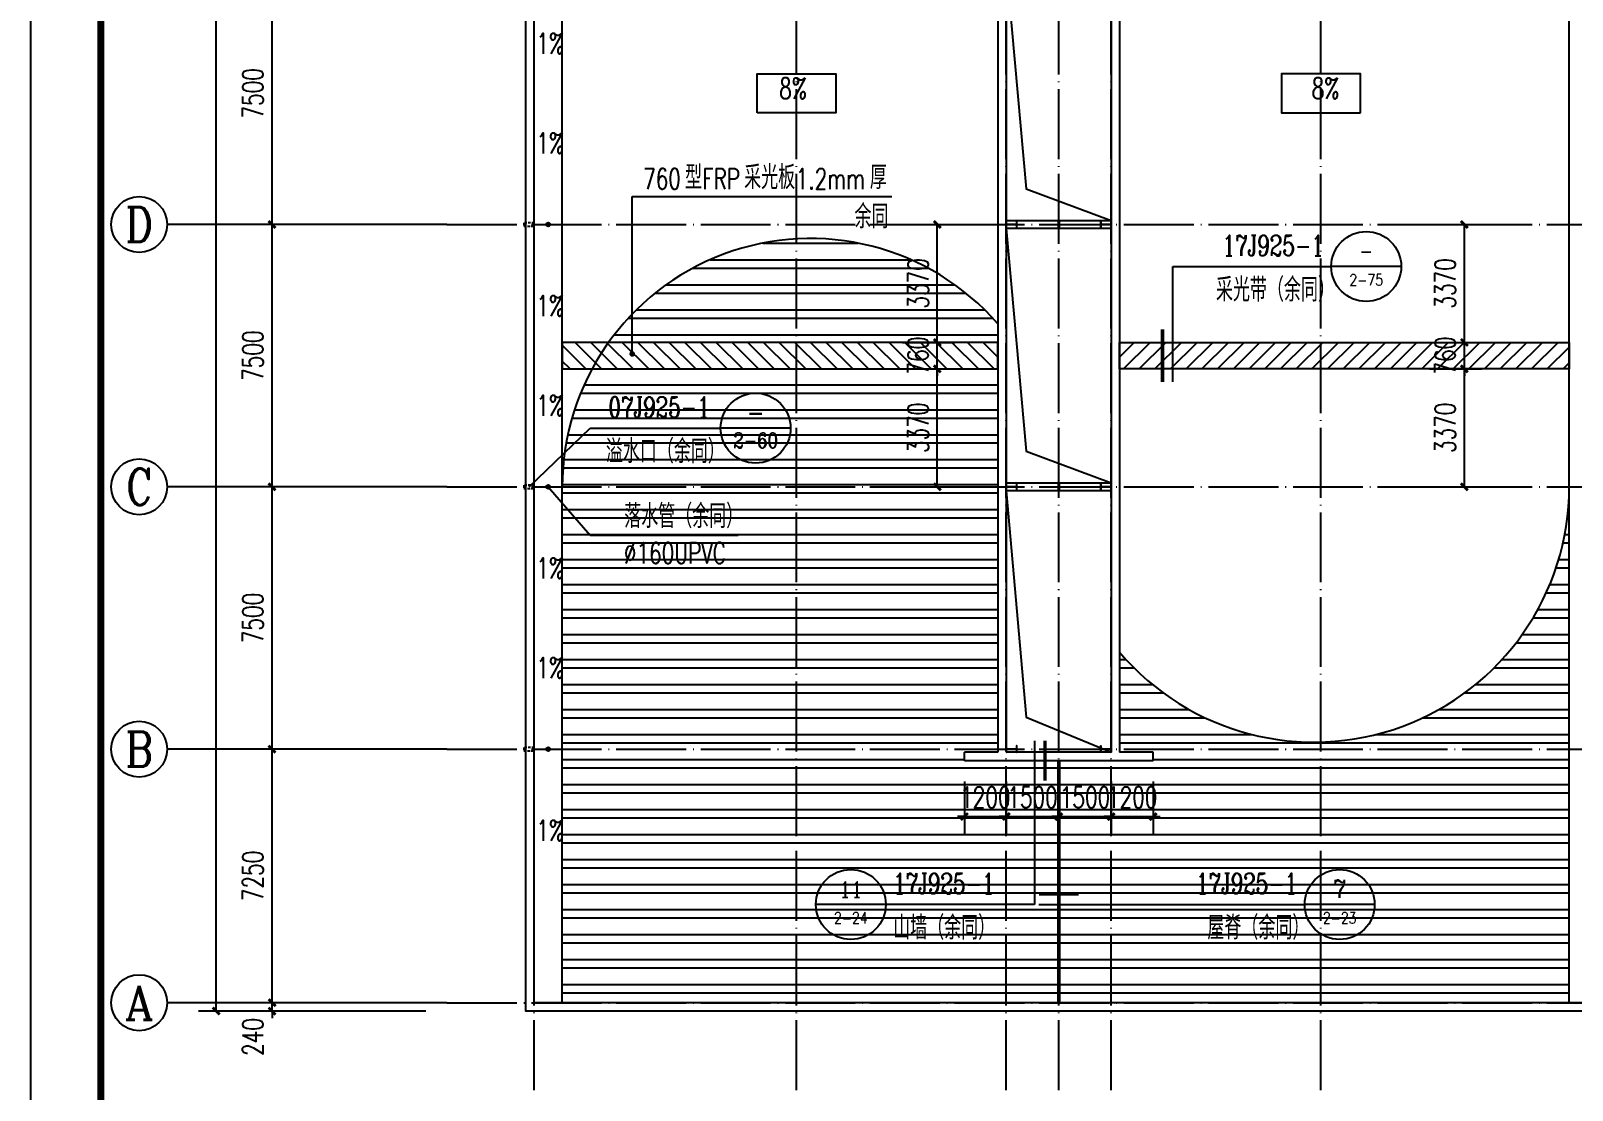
# Model space of a CAD drawing. Extents: x 14095202 to 14511487, y -1430609 to -90420.
# Drawn here: x 14387687 to 14431771, y -768120 to -737833 of the extents above; entities that cross this region are included whole.
import ezdxf
from ezdxf.enums import TextEntityAlignment as Align

# ---------------------------------------------------------------- set-up
doc = ezdxf.new("R2010")
doc.units = 0
doc.header["$LTSCALE"] = 1000
doc.header["$MEASUREMENT"] = 0
doc.linetypes.add('DASH', pattern=[0.35, 0.25, -0.1])
doc.linetypes.add('DOTE', pattern=[2.42, 2, -0.2, 0.02, -0.2])
for name, color, linetype in [('AXIS', 3, 'Continuous'), ('AXIS_TEXT', 7, 'Continuous'), ('COLUMN', 2, 'Continuous'), ('DIM_IDEN', 3, 'Continuous'), ('DIM_LEAD', 3, 'Continuous'), ('DIM_SYMB', 3, 'Continuous'), ('DOTE', 1, 'DOTE'), ('PUB_DIM', 3, 'Continuous'), ('PUB_TEXT', 7, 'Continuous'), ('TK', 4, 'Continuous'), ('WALL-PARAPET', 6, 'Continuous'), ('填充', 251, 'Continuous'), ('采光带', 4, 'Continuous'), ('雨水管', 4, 'Continuous')]:
    doc.layers.add(name, color=color, linetype=linetype)
doc.styles.add('_TCH_AXIS', font='COMPLEX', dxfattribs={"bigfont": 'GBCBIG'})
doc.styles.add('_TCH_DIM', font='SIMPLEX', dxfattribs={"bigfont": 'GBCBIG'})
doc.styles.add('_TCH_DIM_T3', font='SIMPLEX', dxfattribs={"width": 0.705882, "bigfont": 'GBCBIG'})
doc.styles.add('_TCH_LABEL', font='COMPLEX', dxfattribs={"bigfont": 'GBCBIG'})
doc.styles.add('COMPLEX', font='COMPLEX')
doc.dimstyles.new('_TCH_ARCH&&200', dxfattribs={"dimtxt": 595, "dimasz": 200, "dimexe": 500, "dimexo": 600, "dimgap": 252.5, "dimtad": 1, "dimdec": 0, "dimzin": 0, "dimdsep": 46, "dimtxsty": '_TCH_DIM_T3', "dimblk": 'ARCHTICK', "dimcen": 0.09, "dimclrt": 7, "dimazin": 2, "dimtfac": 1, "dimtdec": 0, "dimtix": 1, "dimtmove": 2, "dimatfit": 3, "dimfxl": 0, "dimtolj": 1, "dimtzin": 0, "dimarcsym": 0})

# ---------------------------------------------------------------- blocks, each defined once
blk = doc.blocks.new('A$C0FCD69EC')
at = {"layer": 'COLUMN'}
blk.add_hatch(color=256, dxfattribs=at).paths.add_polyline_path([(300, 180), (294, 180), (294, 94), (6, 94), (6, 180), (0, 180), (0, 0), (6, 0), (6, 86), (294, 86), (294, 0), (300, 0)])
blk.add_lwpolyline([(300, 0), (294, 0), (294, 86), (6, 86), (6, 0), (0, 0), (0, 180), (6, 180), (6, 94), (294, 94), (294, 180), (300, 180)], close=True, dxfattribs=at)
blk = doc.blocks.new('A$C22C4548D')
blk.add_line((0, 10), (300, 10))
blk.add_lwpolyline([(30, 20), (270, 20), (270, 0), (30, 0)], close=True)
blk = doc.blocks.new('GeYuanFrame_80008245', base_point=(20.09, 4.53))
at = {"layer": 'TK'}
blk.add_lwpolyline([(20.09, 4.53), (20.09, 598.53), (1071.09, 598.53), (1071.09, 4.53)], close=True, dxfattribs=at)
at = {"layer": 'TK', "const_width": 1}
blk.add_lwpolyline([(45.09, 588.53), (1061.09, 588.53), (1061.09, 14.53), (45.09, 14.53)], close=True, dxfattribs=at)
blk = doc.blocks.new('_AXISO')
blk.add_circle((0, 0), 0.5)
at = {"layer": 'AXIS_TEXT', "style": 'COMPLEX', "width": 1.041667}
blk.add_attdef('A', text='', height=0.56, dxfattribs=at).set_placement((-0.25, -0.28), (0.25, -0.28), align=Align.FIT)
blk = doc.blocks.new('_ArchTick')
at = {"color": 0, "linetype": 'ByBlock', "const_width": 0.4}
blk.add_lwpolyline([(-0.5, -0.5), (0.5, 0.5)], dxfattribs=at)
blk = doc.blocks.new('*D292')
at = {"layer": 'AXIS', "color": 0, "lineweight": -2}
for p, q in [((14398987, -638380), (14392487, -638380)), ((14392987, -765860), (14392987, -638380)), ((14398987, -765860), (14392487, -765860))]:
    blk.add_line(p, q, dxfattribs=at)
at = {"layer": 'Defpoints', "color": 0}
for p in [(14392987, -638380), (14399587, -638380), (14399587, -765860)]:
    blk.add_point(p, dxfattribs=at)
at = {"layer": 'AXIS', "color": 0, "lineweight": -2, "xscale": 200, "yscale": 200, "zscale": 200}
for p, rotation in [((14392987, -638380), 90), ((14392987, -765860), 270)]:
    blk.add_blockref('_ArchTick', p, dxfattribs=dict(at, rotation=rotation))
at = {"layer": 'AXIS', "color": 7, "insert": (14392437, -702120), "char_height": 595, "attachment_point": 5, "rotation": 90, "style": '_TCH_DIM_T3'}
blk.add_mtext('\\A1;127480', dxfattribs=at)
blk = doc.blocks.new('*D293')
at = {"layer": 'AXIS', "color": 0, "lineweight": -2}
for p, q in [((14398987, -765620), (14394087, -765620)), ((14394587, -765620), (14394587, -765420)), ((14394587, -765860), (14394587, -765620)), ((14398987, -765860), (14394087, -765860)), ((14394587, -765860), (14394587, -766060))]:
    blk.add_line(p, q, dxfattribs=at)
at = {"layer": 'Defpoints', "color": 0}
for p in [(14394587, -765620), (14399587, -765620), (14399587, -765860)]:
    blk.add_point(p, dxfattribs=at)
at = {"layer": 'AXIS', "color": 0, "lineweight": -2, "xscale": 200, "yscale": 200, "zscale": 200}
for p, rotation in [((14394587, -765620), 270), ((14394587, -765860), 90)]:
    blk.add_blockref('_ArchTick', p, dxfattribs=dict(at, rotation=rotation))
at = {"layer": 'AXIS', "color": 7, "insert": (14394037, -766600), "char_height": 595, "attachment_point": 5, "rotation": 90, "style": '_TCH_DIM_T3'}
blk.add_mtext('\\A1;240', dxfattribs=at)
blk = doc.blocks.new('*D294')
at = {"layer": 'AXIS', "color": 0, "lineweight": -2}
for p, q in [((14398987, -758370), (14394087, -758370)), ((14394587, -765620), (14394587, -758370)), ((14398987, -765620), (14394087, -765620))]:
    blk.add_line(p, q, dxfattribs=at)
at = {"layer": 'Defpoints', "color": 0}
for p in [(14394587, -758370), (14399587, -758370), (14399587, -765620)]:
    blk.add_point(p, dxfattribs=at)
at = {"layer": 'AXIS', "color": 0, "lineweight": -2, "xscale": 200, "yscale": 200, "zscale": 200}
for p, rotation in [((14394587, -758370), 90), ((14394587, -765620), 270)]:
    blk.add_blockref('_ArchTick', p, dxfattribs=dict(at, rotation=rotation))
at = {"layer": 'AXIS', "color": 7, "insert": (14394037, -761995), "char_height": 595, "attachment_point": 5, "rotation": 90, "style": '_TCH_DIM_T3'}
blk.add_mtext('\\A1;7250', dxfattribs=at)
blk = doc.blocks.new('*D295')
at = {"layer": 'AXIS', "color": 0, "lineweight": -2}
for p, q in [((14398987, -750870), (14394087, -750870)), ((14394587, -758370), (14394587, -750870)), ((14398987, -758370), (14394087, -758370))]:
    blk.add_line(p, q, dxfattribs=at)
at = {"layer": 'Defpoints', "color": 0}
for p in [(14394587, -750870), (14399587, -750870), (14399587, -758370)]:
    blk.add_point(p, dxfattribs=at)
at = {"layer": 'AXIS', "color": 0, "lineweight": -2, "xscale": 200, "yscale": 200, "zscale": 200}
for p, rotation in [((14394587, -750870), 90), ((14394587, -758370), 270)]:
    blk.add_blockref('_ArchTick', p, dxfattribs=dict(at, rotation=rotation))
at = {"layer": 'AXIS', "color": 7, "insert": (14394037, -754620), "char_height": 595, "attachment_point": 5, "rotation": 90, "style": '_TCH_DIM_T3'}
blk.add_mtext('\\A1;7500', dxfattribs=at)
blk = doc.blocks.new('*D296')
at = {"layer": 'AXIS', "color": 0, "lineweight": -2}
for p, q in [((14398987, -743370), (14394087, -743370)), ((14394587, -750870), (14394587, -743370)), ((14398987, -750870), (14394087, -750870))]:
    blk.add_line(p, q, dxfattribs=at)
at = {"layer": 'Defpoints', "color": 0}
for p in [(14394587, -743370), (14399587, -743370), (14399587, -750870)]:
    blk.add_point(p, dxfattribs=at)
at = {"layer": 'AXIS', "color": 0, "lineweight": -2, "xscale": 200, "yscale": 200, "zscale": 200}
for p, rotation in [((14394587, -743370), 90), ((14394587, -750870), 270)]:
    blk.add_blockref('_ArchTick', p, dxfattribs=dict(at, rotation=rotation))
at = {"layer": 'AXIS', "color": 7, "insert": (14394037, -747120), "char_height": 595, "attachment_point": 5, "rotation": 90, "style": '_TCH_DIM_T3'}
blk.add_mtext('\\A1;7500', dxfattribs=at)
blk = doc.blocks.new('*D297')
at = {"layer": 'AXIS', "color": 0, "lineweight": -2}
for p, q in [((14398987, -735870), (14394087, -735870)), ((14394587, -743370), (14394587, -735870)), ((14398987, -743370), (14394087, -743370))]:
    blk.add_line(p, q, dxfattribs=at)
at = {"layer": 'Defpoints', "color": 0}
for p in [(14394587, -735870), (14399587, -735870), (14399587, -743370)]:
    blk.add_point(p, dxfattribs=at)
at = {"layer": 'AXIS', "color": 0, "lineweight": -2, "xscale": 200, "yscale": 200, "zscale": 200}
for p, rotation in [((14394587, -735870), 90), ((14394587, -743370), 270)]:
    blk.add_blockref('_ArchTick', p, dxfattribs=dict(at, rotation=rotation))
at = {"layer": 'AXIS', "color": 7, "insert": (14394037, -739620), "char_height": 595, "attachment_point": 5, "rotation": 90, "style": '_TCH_DIM_T3'}
blk.add_mtext('\\A1;7500', dxfattribs=at)
blk = doc.blocks.new('*D613')
at = {"layer": 'Defpoints', "color": 0}
for p in [(14414387, -758700), (14415587, -758700), (14415587, -760300)]:
    blk.add_point(p, dxfattribs=at)
at = {"layer": 'PUB_DIM', "color": 0, "lineweight": -2}
for p, q in [((14414387, -759300), (14414387, -760800)), ((14415587, -759300), (14415587, -760800)), ((14414387, -760300), (14414187, -760300)), ((14414387, -760300), (14415587, -760300)), ((14415587, -760300), (14415787, -760300))]:
    blk.add_line(p, q, dxfattribs=at)
at = {"layer": 'PUB_DIM', "color": 0, "lineweight": -2, "xscale": 200, "yscale": 200, "zscale": 200}
blk.add_blockref('_ArchTick', (14414387, -760300), dxfattribs=at)
at = {"layer": 'PUB_DIM', "color": 0, "lineweight": -2, "xscale": 200, "yscale": 200, "zscale": 200, "rotation": 180}
blk.add_blockref('_ArchTick', (14415587, -760300), dxfattribs=at)
at = {"layer": 'PUB_DIM', "color": 7, "insert": (14414987, -759750), "char_height": 595, "attachment_point": 5, "style": '_TCH_DIM_T3'}
blk.add_mtext('\\A1;1200', dxfattribs=at)
blk = doc.blocks.new('*D614')
at = {"layer": 'Defpoints', "color": 0}
for p in [(14415587, -758700), (14417087, -758700), (14417087, -760300)]:
    blk.add_point(p, dxfattribs=at)
at = {"layer": 'PUB_DIM', "color": 0, "lineweight": -2}
for p, q in [((14415587, -759300), (14415587, -760800)), ((14417087, -759300), (14417087, -760800)), ((14415587, -760300), (14415387, -760300)), ((14415587, -760300), (14417087, -760300)), ((14417087, -760300), (14417287, -760300))]:
    blk.add_line(p, q, dxfattribs=at)
at = {"layer": 'PUB_DIM', "color": 0, "lineweight": -2, "xscale": 200, "yscale": 200, "zscale": 200}
blk.add_blockref('_ArchTick', (14415587, -760300), dxfattribs=at)
at = {"layer": 'PUB_DIM', "color": 0, "lineweight": -2, "xscale": 200, "yscale": 200, "zscale": 200, "rotation": 180}
blk.add_blockref('_ArchTick', (14417087, -760300), dxfattribs=at)
at = {"layer": 'PUB_DIM', "color": 7, "insert": (14416337, -759750), "char_height": 595, "attachment_point": 5, "style": '_TCH_DIM_T3'}
blk.add_mtext('\\A1;1500', dxfattribs=at)
blk = doc.blocks.new('*D615')
at = {"layer": 'Defpoints', "color": 0}
for p in [(14417087, -758700), (14418587, -758700), (14418587, -760300)]:
    blk.add_point(p, dxfattribs=at)
at = {"layer": 'PUB_DIM', "color": 0, "lineweight": -2}
for p, q in [((14417087, -759300), (14417087, -760800)), ((14418587, -759300), (14418587, -760800)), ((14417087, -760300), (14416887, -760300)), ((14417087, -760300), (14418587, -760300)), ((14418587, -760300), (14418787, -760300))]:
    blk.add_line(p, q, dxfattribs=at)
at = {"layer": 'PUB_DIM', "color": 0, "lineweight": -2, "xscale": 200, "yscale": 200, "zscale": 200}
blk.add_blockref('_ArchTick', (14417087, -760300), dxfattribs=at)
at = {"layer": 'PUB_DIM', "color": 0, "lineweight": -2, "xscale": 200, "yscale": 200, "zscale": 200, "rotation": 180}
blk.add_blockref('_ArchTick', (14418587, -760300), dxfattribs=at)
at = {"layer": 'PUB_DIM', "color": 7, "insert": (14417837, -759750), "char_height": 595, "attachment_point": 5, "style": '_TCH_DIM_T3'}
blk.add_mtext('\\A1;1500', dxfattribs=at)
blk = doc.blocks.new('*D616')
at = {"layer": 'Defpoints', "color": 0}
for p in [(14418587, -758700), (14419787, -758700), (14419787, -760300)]:
    blk.add_point(p, dxfattribs=at)
at = {"layer": 'PUB_DIM', "color": 0, "lineweight": -2}
for p, q in [((14418587, -759300), (14418587, -760800)), ((14419787, -759300), (14419787, -760800)), ((14418587, -760300), (14418387, -760300)), ((14418587, -760300), (14419787, -760300)), ((14419787, -760300), (14419987, -760300))]:
    blk.add_line(p, q, dxfattribs=at)
at = {"layer": 'PUB_DIM', "color": 0, "lineweight": -2, "xscale": 200, "yscale": 200, "zscale": 200}
blk.add_blockref('_ArchTick', (14418587, -760300), dxfattribs=at)
at = {"layer": 'PUB_DIM', "color": 0, "lineweight": -2, "xscale": 200, "yscale": 200, "zscale": 200, "rotation": 180}
blk.add_blockref('_ArchTick', (14419787, -760300), dxfattribs=at)
at = {"layer": 'PUB_DIM', "color": 7, "insert": (14419187, -759750), "char_height": 595, "attachment_point": 5, "style": '_TCH_DIM_T3'}
blk.add_mtext('\\A1;1200', dxfattribs=at)
blk = doc.blocks.new('*D637')
at = {"layer": 'Defpoints', "color": 0}
for p in [(14427087, -743370), (14428687, -743370), (14427087, -746740)]:
    blk.add_point(p, dxfattribs=at)
at = {"layer": 'PUB_DIM', "color": 0, "lineweight": -2}
for p, q in [((14427687, -743370), (14429187, -743370)), ((14428687, -746740), (14428687, -743370)), ((14427687, -746740), (14429187, -746740))]:
    blk.add_line(p, q, dxfattribs=at)
at = {"layer": 'PUB_DIM', "color": 0, "lineweight": -2, "xscale": 200, "yscale": 200, "zscale": 200}
for p, rotation in [((14428687, -743370), 90), ((14428687, -746740), 270)]:
    blk.add_blockref('_ArchTick', p, dxfattribs=dict(at, rotation=rotation))
at = {"layer": 'PUB_DIM', "color": 7, "insert": (14428137, -745055), "char_height": 595, "attachment_point": 5, "rotation": 90, "style": '_TCH_DIM_T3'}
blk.add_mtext('\\A1;3370', dxfattribs=at)
blk = doc.blocks.new('*D638')
at = {"layer": 'Defpoints', "color": 0}
for p in [(14427087, -746740), (14428687, -746740), (14427087, -747500)]:
    blk.add_point(p, dxfattribs=at)
at = {"layer": 'PUB_DIM', "color": 0, "lineweight": -2}
for p, q in [((14427687, -746740), (14429187, -746740)), ((14428687, -746740), (14428687, -746540)), ((14428687, -747500), (14428687, -746740)), ((14427687, -747500), (14429187, -747500)), ((14428687, -747500), (14428687, -747700))]:
    blk.add_line(p, q, dxfattribs=at)
at = {"layer": 'PUB_DIM', "color": 0, "lineweight": -2, "xscale": 200, "yscale": 200, "zscale": 200}
for p, rotation in [((14428687, -746740), 270), ((14428687, -747500), 90)]:
    blk.add_blockref('_ArchTick', p, dxfattribs=dict(at, rotation=rotation))
at = {"layer": 'PUB_DIM', "color": 7, "insert": (14428137, -747120), "char_height": 595, "attachment_point": 5, "rotation": 90, "style": '_TCH_DIM_T3'}
blk.add_mtext('\\A1;760', dxfattribs=at)
blk = doc.blocks.new('*D639')
at = {"layer": 'Defpoints', "color": 0}
for p in [(14427087, -747500), (14428687, -747500), (14427087, -750870)]:
    blk.add_point(p, dxfattribs=at)
at = {"layer": 'PUB_DIM', "color": 0, "lineweight": -2}
for p, q in [((14427687, -747500), (14429187, -747500)), ((14428687, -750870), (14428687, -747500)), ((14427687, -750870), (14429187, -750870))]:
    blk.add_line(p, q, dxfattribs=at)
at = {"layer": 'PUB_DIM', "color": 0, "lineweight": -2, "xscale": 200, "yscale": 200, "zscale": 200}
for p, rotation in [((14428687, -747500), 90), ((14428687, -750870), 270)]:
    blk.add_blockref('_ArchTick', p, dxfattribs=dict(at, rotation=rotation))
at = {"layer": 'PUB_DIM', "color": 7, "insert": (14428137, -749185), "char_height": 595, "attachment_point": 5, "rotation": 90, "style": '_TCH_DIM_T3'}
blk.add_mtext('\\A1;3370', dxfattribs=at)
blk = doc.blocks.new('*D999')
at = {"layer": 'Defpoints', "color": 0}
for p in [(14412013, -743370), (14413613, -743370), (14412013, -746740)]:
    blk.add_point(p, dxfattribs=at)
at = {"layer": 'PUB_DIM', "color": 0, "lineweight": -2}
for p, q in [((14412613, -743370), (14414113, -743370)), ((14413613, -746740), (14413613, -743370)), ((14412613, -746740), (14414113, -746740))]:
    blk.add_line(p, q, dxfattribs=at)
at = {"layer": 'PUB_DIM', "color": 0, "lineweight": -2, "xscale": 200, "yscale": 200, "zscale": 200}
for p, rotation in [((14413613, -743370), 90), ((14413613, -746740), 270)]:
    blk.add_blockref('_ArchTick', p, dxfattribs=dict(at, rotation=rotation))
at = {"layer": 'PUB_DIM', "color": 7, "insert": (14413063, -745055), "char_height": 595, "attachment_point": 5, "rotation": 90, "style": '_TCH_DIM_T3'}
blk.add_mtext('\\A1;3370', dxfattribs=at)
blk = doc.blocks.new('*D1000')
at = {"layer": 'Defpoints', "color": 0}
for p in [(14412013, -746740), (14413613, -746740), (14412013, -747500)]:
    blk.add_point(p, dxfattribs=at)
at = {"layer": 'PUB_DIM', "color": 0, "lineweight": -2}
for p, q in [((14412613, -746740), (14414113, -746740)), ((14413613, -746740), (14413613, -746540)), ((14413613, -747500), (14413613, -746740)), ((14412613, -747500), (14414113, -747500)), ((14413613, -747500), (14413613, -747700))]:
    blk.add_line(p, q, dxfattribs=at)
at = {"layer": 'PUB_DIM', "color": 0, "lineweight": -2, "xscale": 200, "yscale": 200, "zscale": 200}
for p, rotation in [((14413613, -746740), 270), ((14413613, -747500), 90)]:
    blk.add_blockref('_ArchTick', p, dxfattribs=dict(at, rotation=rotation))
at = {"layer": 'PUB_DIM', "color": 7, "insert": (14413063, -747120), "char_height": 595, "attachment_point": 5, "rotation": 90, "style": '_TCH_DIM_T3'}
blk.add_mtext('\\A1;760', dxfattribs=at)
blk = doc.blocks.new('*D1001')
at = {"layer": 'Defpoints', "color": 0}
for p in [(14412013, -747500), (14413613, -747500), (14412013, -750870)]:
    blk.add_point(p, dxfattribs=at)
at = {"layer": 'PUB_DIM', "color": 0, "lineweight": -2}
for p, q in [((14412613, -747500), (14414113, -747500)), ((14413613, -750870), (14413613, -747500)), ((14412613, -750870), (14414113, -750870))]:
    blk.add_line(p, q, dxfattribs=at)
at = {"layer": 'PUB_DIM', "color": 0, "lineweight": -2, "xscale": 200, "yscale": 200, "zscale": 200}
for p, rotation in [((14413613, -747500), 90), ((14413613, -750870), 270)]:
    blk.add_blockref('_ArchTick', p, dxfattribs=dict(at, rotation=rotation))
at = {"layer": 'PUB_DIM', "color": 7, "insert": (14413063, -749185), "char_height": 595, "attachment_point": 5, "rotation": 90, "style": '_TCH_DIM_T3'}
blk.add_mtext('\\A1;3370', dxfattribs=at)

msp = doc.modelspace()

# ---------------------------------------------------------------- hatches: boundary and pattern name
at = {"layer": '填充'}
h = msp.add_hatch(dxfattribs=at)
h.set_pattern_fill('ANSI32', color=250, scale=150, angle=315, style=0)
h.set_pattern_definition([(0, (0, 0), (2e-13, 714.375), []), (0, (238.1, -238.1), (2e-13, 714.375), [])])
h.paths.add_polyline_path([(14461686.9, -750870.3, -0.6976702), (14448826.9, -755600.7), (14448826.9, -758460.3), (14449786.9, -758460.3), (14449786.9, -758700.3), (14448586.9, -758700.3), (14447086.9, -758700.3), (14447086.9, -765620.3), (14461686.9, -765620.3)])
h.paths.add_polyline_path([(14477086.9, -758700.3), (14475586.9, -758700.3), (14474386.9, -758700.3), (14474386.9, -758460.3), (14475346.9, -758460.3), (14475346.9, -747530.3), (14463295.7, -747530.3, 0.1193672), (14462486.9, -750870.3), (14462486.9, -765620.3), (14477086.9, -765620.3)])
h.paths.add_polyline_path([(14463788.2, -746710.3), (14475346.9, -746710.3), (14475346.9, -746140, 0.4924332)])
h.paths.add_polyline_path([(14491286.9, -750870.3, -0.6938489), (14478826.9, -755526.6), (14478826.9, -758460.3), (14479786.9, -758460.3), (14479786.9, -758700.3), (14478586.9, -758700.3), (14477086.9, -758700.3), (14477086.9, -765620.3), (14491286.9, -765620.3)])
h.paths.add_polyline_path([(14415346.9, -747530.3), (14403721.5, -747530.3, 0.123058), (14402886.9, -750870.3), (14402886.9, -765620.3), (14417086.9, -765620.3), (14417086.9, -758700.3), (14415586.9, -758700.3), (14414386.9, -758700.3), (14414386.9, -758460.3), (14415346.9, -758460.3)])
h.paths.add_polyline_path([(14404233.2, -746710.3), (14415346.9, -746710.3), (14415346.9, -746214.1, 0.483158)])
h.paths.add_polyline_path([(14431686.9, -750870.3, -0.6976702), (14418826.9, -755600.7), (14418826.9, -758460.3), (14419786.9, -758460.3), (14419786.9, -758700.3), (14418586.9, -758700.3), (14417086.9, -758700.3), (14417086.9, -765620.3), (14431686.9, -765620.3)])
h.paths.add_polyline_path([(14447086.9, -758700.3), (14445586.9, -758700.3), (14444386.9, -758700.3), (14444386.9, -758460.3), (14445346.9, -758460.3), (14445346.9, -747530.3), (14433295.7, -747530.3, 0.1193672), (14432486.9, -750870.3), (14432486.9, -765620.3), (14447086.9, -765620.3)])
h.paths.add_polyline_path([(14433788.2, -746710.3), (14445346.9, -746710.3), (14445346.9, -746140, 0.4924332)])
at = {"layer": '采光带'}
h = msp.add_hatch(dxfattribs=at)
h.set_pattern_fill('ANSI31', color=250, scale=200, angle=-90, style=0)
h.set_pattern_definition([(315, (14635882.27, 8299478.5), (224.506403, 224.506403), [])])
h.paths.add_polyline_path([(14402886.9, -747500.3), (14415346.9, -747500.3), (14415346.9, -746740.3), (14402886.9, -746740.3)])
h = msp.add_hatch(dxfattribs=at)
h.set_pattern_fill('ANSI31', color=250, scale=200, angle=-90, style=0)
h.set_pattern_definition([(225, (14198291.43, 8299478.5), (-224.506403, 224.506403), [])])
h.paths.add_polyline_path([(14431686.9, -747500.3), (14418826.9, -747500.3), (14418826.9, -746740.3), (14431686.9, -746740.3)])

# ---------------------------------------------------------------- linework, layer by layer
at = {"ltscale": 0.5}
for p, q in [((14402886.9, -765620.3), (14402886.9, -638620.3)), ((14431686.9, -765620.3), (14431686.9, -638620.3))]:
    msp.add_line(p, q, dxfattribs=at)
for points in [[(14401846.9, -638380.3), (14492326.9, -638380.3), (14492326.9, -765860.3), (14401846.9, -765860.3)], [(14402086.9, -638620.3), (14492086.9, -638620.3), (14492086.9, -765620.3), (14402086.9, -765620.3)], [(14408458.3, -740174.3), (14408458.3, -739066.4), (14410715.4, -739066.4), (14410715.4, -740174.3)], [(14425715.4, -740174.3), (14425715.4, -739066.4), (14423458.3, -739066.4), (14423458.3, -740174.3)], [(14418586.9, -743480.3), (14415586.9, -743480.3), (14415586.9, -743260.3), (14418586.9, -743260.3)], [(14418586.9, -750980.3), (14415586.9, -750980.3), (14415586.9, -750760.3), (14418586.9, -750760.3)]]:
    msp.add_lwpolyline(points, close=True)
for points in [[(14415586.9, -735980.3), (14416157.5, -742354.4), (14418586.9, -743260.3)], [(14415586.9, -743480.3), (14416157.5, -749854.4), (14418586.9, -750760.3)], [(14415586.9, -750980.3), (14416157.5, -757454.4), (14418586.9, -758460.3)]]:
    msp.add_lwpolyline(points)
at = {"linetype": 'DASH', "ltscale": 0.3}
for points in [[(14402086.9, -743420.3), (14402086.9, -743320.3), (14401786.9, -743320.3), (14401786.9, -743420.3)], [(14402086.9, -750920.3), (14402086.9, -750820.3), (14401786.9, -750820.3), (14401786.9, -750920.3)], [(14402086.9, -758420.3), (14402086.9, -758320.3), (14401786.9, -758320.3), (14401786.9, -758420.3)]]:
    msp.add_lwpolyline(points, close=True, dxfattribs=at)
at = {"ltscale": 0.5, "const_width": 100}
msp.add_lwpolyline([(14417086.9, -765620.3), (14417086.9, -758700.3)], dxfattribs=at)
at = {"ltscale": 0.5}
for centre, radius, start, end in [((14409986.9, -750870.3), 7100, 40.98078, 180), ((14424386.9, -750870.3), 7300, 220.39067, 0)]:
    msp.add_arc(centre, radius, start, end, dxfattribs=at)
at = {"layer": 'AXIS'}
for p, q in [((14399586.9, -743370.3), (14391586.9, -743370.3)), ((14399586.9, -750870.3), (14391586.9, -750870.3)), ((14399586.9, -758370.3), (14391586.9, -758370.3)), ((14399586.9, -765620.3), (14391586.9, -765620.3))]:
    msp.add_line(p, q, dxfattribs=at)
at = {"layer": 'DIM_IDEN'}
for p, q in [((14420354.1, -744570.3), (14424881.3, -744570.3)), ((14420354.1, -747870.3), (14420354.1, -744570.3)), ((14426881.3, -744570.3), (14424881.3, -744570.3)), ((14416395.1, -758130.3), (14416395.1, -762811.3)), ((14412140.6, -762811.3), (14410140.6, -762811.3)), ((14416395.1, -762811.3), (14412140.6, -762811.3)), ((14416516.9, -762811.3), (14419866.9, -762811.3)), ((14419866.9, -762811.3), (14424121.4, -762811.3)), ((14426121.4, -762811.3), (14424121.4, -762811.3))]:
    msp.add_line(p, q, dxfattribs=at)
at = {"layer": 'DIM_IDEN', "color": 0}
for p, q in [((14401936.9, -750870.3), (14403686.9, -749191.4)), ((14403686.9, -749191.4), (14407416.7, -749191.4)), ((14409416.7, -749191.4), (14407416.7, -749191.4))]:
    msp.add_line(p, q, dxfattribs=at)
at = {"layer": 'DIM_IDEN', "const_width": 100}
for points in [[(14420054.1, -747870.3), (14420054.1, -746370.3)], [(14416695.1, -758130.3), (14416695.1, -759270.3)], [(14416516.9, -762511.3), (14417656.9, -762511.3)]]:
    msp.add_lwpolyline(points, dxfattribs=at)
at = {"layer": 'DIM_IDEN'}
for centre in [(14425881.3, -744570.3), (14411140.6, -762811.3), (14425121.4, -762811.3)]:
    msp.add_circle(centre, 1000, dxfattribs=at)
at = {"layer": 'DIM_IDEN', "color": 0}
for centre, radius in [((14408416.7, -749191.4), 1000), ((14401936.9, -750870.3), 0)]:
    msp.add_circle(centre, radius, dxfattribs=at)
at = {"layer": 'DIM_LEAD'}
for p, q in [((14404886.9, -747070.3), (14404886.9, -742570.3)), ((14404886.9, -742570.3), (14412310.3, -742570.3))]:
    msp.add_line(p, q, dxfattribs=at)
at = {"layer": 'DIM_LEAD', "color": 0}
for p, q in [((14402486.9, -750870.3), (14403686.9, -752256.7)), ((14403686.9, -752256.7), (14407919.7, -752256.7))]:
    msp.add_line(p, q, dxfattribs=at)
at = {"layer": 'DIM_LEAD', "const_width": 80}
msp.add_lwpolyline([(14404886.9, -747110.3, 1), (14404886.9, -747030.3, 1)], format="xyb", close=True, dxfattribs=at)
at = {"layer": 'DIM_SYMB'}
for points in [[(14402486.9, -741552.8, 0, 0, 0), (14402486.9, -742467.7, 160, 0, 0), (14402486.9, -743067.7, 0, 0, 0)], [(14402486.9, -745187.9, 0, 0, 0), (14402486.9, -744273, 160, 0, 0), (14402486.9, -743673, 0, 0, 0)], [(14402486.9, -749052.8, 0, 0, 0), (14402486.9, -749967.7, 160, 0, 0), (14402486.9, -750567.7, 0, 0, 0)], [(14402486.9, -752687.9, 0, 0, 0), (14402486.9, -751773, 160, 0, 0), (14402486.9, -751173, 0, 0, 0)], [(14402486.9, -756552.8, 0, 0, 0), (14402486.9, -757467.7, 160, 0, 0), (14402486.9, -758067.7, 0, 0, 0)], [(14402486.9, -760187.9, 0, 0, 0), (14402486.9, -759273, 160, 0, 0), (14402486.9, -758673, 0, 0, 0)]]:
    msp.add_lwpolyline(points, format="xyseb", dxfattribs=at)
at = {"layer": 'DOTE'}
for p, q in [((14402086.9, -768120.3), (14402086.9, -636120.3)), ((14409586.9, -768120.3), (14409586.9, -636120.3)), ((14415586.9, -768120.3), (14415586.9, -636120.3)), ((14417086.9, -768120.3), (14417086.9, -636120.3)), ((14418586.9, -768120.3), (14418586.9, -636120.3)), ((14424586.9, -768120.3), (14424586.9, -636120.3)), ((14399586.9, -743370.3), (14494586.9, -743370.3)), ((14399586.9, -750870.3), (14494586.9, -750870.3)), ((14399586.9, -758370.3), (14494586.9, -758370.3)), ((14399586.9, -765620.3), (14494586.9, -765620.3))]:
    msp.add_line(p, q, dxfattribs=at)
at = {"layer": 'PUB_DIM'}
for points in [[(14410209.2, -739983.1, 0, 0, 0), (14409334.2, -739983.1, 160, 0, 0), (14408734.2, -739983.1, 0, 0, 0)], [(14423964.5, -739983.1, 0, 0, 0), (14424839.5, -739983.1, 160, 0, 0), (14425439.5, -739983.1, 0, 0, 0)]]:
    msp.add_lwpolyline(points, format="xyseb", dxfattribs=at)
at = {"layer": 'WALL-PARAPET'}
for p, q in [((14415346.9, -645780.3), (14415346.9, -758460.3)), ((14415586.9, -645780.3), (14415586.9, -758460.3)), ((14418586.9, -645780.3), (14418586.9, -758460.3)), ((14418826.9, -645780.3), (14418826.9, -758460.3)), ((14415346.9, -758460.3), (14414386.9, -758460.3)), ((14414386.9, -758700.3), (14414386.9, -758460.3)), ((14418586.9, -758460.3), (14415586.9, -758460.3)), ((14419786.9, -758460.3), (14418826.9, -758460.3)), ((14419786.9, -758700.3), (14419786.9, -758460.3)), ((14415586.9, -758700.3), (14414386.9, -758700.3)), ((14418586.9, -758700.3), (14415586.9, -758700.3)), ((14419786.9, -758700.3), (14418586.9, -758700.3))]:
    msp.add_line(p, q, dxfattribs=at)
at = {"layer": '采光带', "color": 4}
for points in [[(14402886.9, -747500.3), (14415346.9, -747500.3), (14415346.9, -746740.3), (14402886.9, -746740.3)], [(14431686.9, -747500.3), (14418826.9, -747500.3), (14418826.9, -746740.3), (14431686.9, -746740.3)]]:
    msp.add_lwpolyline(points, close=True, dxfattribs=at)
at = {"layer": '雨水管'}
for centre in [(14402486.9, -743370.3), (14402486.9, -750870.3), (14402486.9, -758370.3)]:
    msp.add_circle(centre, 55, dxfattribs=at)

# ---------------------------------------------------------------- block references
at = {"xscale": 200, "yscale": 200, "zscale": 200, "rotation": 270}
msp.add_blockref('GeYuanFrame_80008245', (14387686.9, -602520.3), dxfattribs=at)
at = {"rotation": 90}
for p in [(14417096.9, -743524.4), (14417096.9, -751024.4)]:
    msp.add_blockref('A$C22C4548D', p, dxfattribs=at)
at = {"layer": 'AXIS'}
ref = msp.add_blockref('_AXISO', (14390786.9, -743370.3), dxfattribs=dict(at, xscale=1600, yscale=1600, zscale=1600))
ref.add_attrib('A', 'D', dxfattribs={"layer": 'AXIS_TEXT', "ltscale": 0.5, "height": 994.9, "style": '_TCH_AXIS'}).set_placement((14390384.2, -743867.8), (14391189.5, -743867.8), align=Align.FIT)
ref = msp.add_blockref('_AXISO', (14390786.9, -750870.3), dxfattribs=dict(at, xscale=1600, yscale=1600, zscale=1600))
ref.add_attrib('A', 'C', dxfattribs={"layer": 'AXIS_TEXT', "ltscale": 0.5, "height": 1041.6, "style": '_TCH_AXIS'}).set_placement((14390414.9, -751391.1), (14391158.8, -751391.1), align=Align.FIT)
ref = msp.add_blockref('_AXISO', (14390786.9, -758370.3), dxfattribs=dict(at, xscale=1600, yscale=1600, zscale=1600))
ref.add_attrib('A', 'B', dxfattribs={"layer": 'AXIS_TEXT', "ltscale": 0.5, "height": 994.9, "style": '_TCH_AXIS'}).set_placement((14390384.2, -758867.8), (14391189.5, -758867.8), align=Align.FIT)
ref = msp.add_blockref('_AXISO', (14390786.9, -765620.3), dxfattribs=dict(at, xscale=1600, yscale=1600, zscale=1600))
ref.add_attrib('A', 'A', dxfattribs={"layer": 'AXIS_TEXT', "ltscale": 0.5, "height": 971.8, "style": '_TCH_AXIS'}).set_placement((14390370.3, -766106.3), (14391203.4, -766106.3), align=Align.FIT)
at = {"layer": 'COLUMN', "xscale": -1}
for p in [(14415886.9, -743460.3), (14418586.9, -743460.3), (14415886.9, -750960.3), (14418586.9, -750960.3), (14415886.9, -758460.3), (14418586.9, -758460.3)]:
    msp.add_blockref('A$C0FCD69EC', p, dxfattribs=at)

# ---------------------------------------------------------------- texts
at = {"layer": 'PUB_TEXT', "width": 0.705882}
for s, style, p in [('1%%%', '_TCH_DIM', (14402146.9, -738492.9)), ('8%', '_TCH_DIM', (14409091.7, -739773.1)), ('8%', '_TCH_DIM', (14424322, -739773.1)), ('1%%%', '_TCH_DIM', (14402146.9, -741342.8)), ('760', '_TCH_DIM', (14405197.3, -742360.3)), ('FRP', '_TCH_DIM', (14406888.8, -742360.3)), ('1.2mm', '_TCH_DIM', (14409563.3, -742360.3)), ('17J925-1', '_TCH_LABEL', (14421771.3, -744267.8)), ('1%%%', '_TCH_DIM', (14402146.9, -745992.9)), ('1%%%', '_TCH_DIM', (14402146.9, -748842.8)), ('%%c160UPVC', '_TCH_DIM', (14404649.7, -753061.7)), ('1%%%', '_TCH_DIM', (14402146.9, -753492.9)), ('1%%%', '_TCH_DIM', (14402146.9, -756342.8)), ('1%%%', '_TCH_DIM', (14402146.9, -760992.9)), ('17J925-1', '_TCH_LABEL', (14412350.6, -762508.7)), ('17J925-1', '_TCH_LABEL', (14421011.4, -762508.7))]:
    msp.add_text(s, height=595, dxfattribs=dict(at, style=style)).set_placement(p)
at = {"layer": 'PUB_TEXT'}
for s, height, style, p in [('型', 675.2, '_TCH_DIM', (14406397.3, -742360.3)), ('采光板', 675.18, '_TCH_DIM', (14408088.8, -742360.3)), ('厚', 675.2, '_TCH_DIM', (14411683.3, -742360.3)), ('余同', 675.18, '_TCH_DIM', (14411243.9, -743480.3)), ('采光带（余同）', 675.18, '_TCH_LABEL', (14421583.1, -745571.8)), ('落水管（余同）', 675.18, '_TCH_DIM', (14404658.7, -752046.7)), ('山墙（余同）', 675.18, '_TCH_LABEL', (14412350.6, -763812.8)), ('屋脊（余同）', 675.18, '_TCH_LABEL', (14421336.9, -763812.8))]:
    msp.add_text(s, height=height, dxfattribs=dict(at, style=style)).set_placement(p)
at = {"layer": 'PUB_TEXT', "style": '_TCH_LABEL'}
for s, height, width, p, p2 in [('-', 517, 1.199813, (14425690.1, -744384.5), (14426072.6, -744384.5)), ('2-75', 325.41, 1.102933, (14425399.8, -745116.2), (14426362.9, -745116.2)), ('11', 452.6, 1.325166, (14410805.7, -762615.4), (14411475.5, -762615.4)), ('7', 517, 1.372981, (14424930.1, -762625.5), (14425312.6, -762625.5)), ('2-24', 325.41, 1.087177, (14410659.1, -763357.1), (14411622.1, -763357.1)), ('2-23', 327.82, 1.090328, (14424641.8, -763359), (14425600.9, -763359))]:
    msp.add_text(s, height=height, dxfattribs=dict(at, width=width)).set_placement(p, p2, align=Align.FIT)
at = {"layer": 'PUB_TEXT', "color": 0, "style": '_TCH_LABEL', "width": 0.705882}
msp.add_text('07J925-1', height=595, dxfattribs=at).set_placement((14404206.7, -748888.8))
at = {"layer": 'PUB_TEXT', "color": 0, "style": '_TCH_LABEL'}
for s, height, width, p, p2 in [('-', 689.3, 1.199813, (14408161.6, -749080.3), (14408671.7, -749080.3)), ('2-60', 437.09, 1.083598, (14407777.3, -749761.2), (14409056.1, -749761.2))]:
    msp.add_text(s, height=height, dxfattribs=dict(at, width=width)).set_placement(p, p2, align=Align.FIT)
msp.add_text('溢水口（余同）', height=675.18, dxfattribs=at).set_placement((14404133.3, -750192.8))

# ---------------------------------------------------------------- dimensions: what is measured, and where the dimension line sits
at = {"layer": 'AXIS'}
for p1, p2, distance, text, picture, middle in [((14399586.9, -765860.3), (14399586.9, -638380.3), 6600, '127480', '*D292', (14392436.9, -702120.3)), ((14399586.9, -743370.3), (14399586.9, -735870.3), 5000, '7500', '*D297', (14394036.9, -739620.3)), ((14399586.9, -750870.3), (14399586.9, -743370.3), 5000, '7500', '*D296', (14394036.9, -747120.3)), ((14399586.9, -758370.3), (14399586.9, -750870.3), 5000, '7500', '*D295', (14394036.9, -754620.3)), ((14399586.9, -765620.3), (14399586.9, -758370.3), 5000, '7250', '*D294', (14394036.9, -761995.3))]:
    dim = msp.add_aligned_dim(p1=p1, p2=p2, distance=distance, text=text, dimstyle='_TCH_ARCH&&200', dxfattribs=at)
    dim.commit()
    dim.dimension.update_dxf_attribs({"geometry": picture, "text_midpoint": middle})
dim = msp.add_linear_dim(base=(14394586.9, -765620.3), p1=(14399586.9, -765860.3), p2=(14399586.9, -765620.3), angle=90, text='240', dimstyle='_TCH_ARCH&&200', dxfattribs=at)
dim.commit()
dim.dimension.update_dxf_attribs({"geometry": '*D293', "text_midpoint": (14394036.9, -766600.3), "dimtype": 161})
at = {"layer": 'PUB_DIM'}
for p1, p2, text, picture, middle in [((14412013.5, -746740.3), (14412013.5, -743370.3), '3370', '*D999', (14413063.5, -745055.3)), ((14427086.9, -746740.3), (14427086.9, -743370.3), '3370', '*D637', (14428136.9, -745055.3)), ((14412013.5, -747500.3), (14412013.5, -746740.3), '760', '*D1000', (14413063.5, -747120.3)), ((14427086.9, -747500.3), (14427086.9, -746740.3), '760', '*D638', (14428136.9, -747120.3)), ((14412013.5, -750870.3), (14412013.5, -747500.3), '3370', '*D1001', (14413063.5, -749185.3)), ((14427086.9, -750870.3), (14427086.9, -747500.3), '3370', '*D639', (14428136.9, -749185.3)), ((14414386.9, -758700.3), (14415586.9, -758700.3), '1200', '*D613', (14414986.9, -759750.3)), ((14415586.9, -758700.3), (14417086.9, -758700.3), '1500', '*D614', (14416336.9, -759750.3)), ((14417086.9, -758700.3), (14418586.9, -758700.3), '1500', '*D615', (14417836.9, -759750.3)), ((14418586.9, -758700.3), (14419786.9, -758700.3), '1200', '*D616', (14419186.9, -759750.3))]:
    dim = msp.add_aligned_dim(p1=p1, p2=p2, distance=-1600, text=text, dimstyle='_TCH_ARCH&&200', dxfattribs=at)
    dim.commit()
    dim.dimension.update_dxf_attribs({"geometry": picture, "text_midpoint": middle})

doc.saveas('drawing.dxf')
